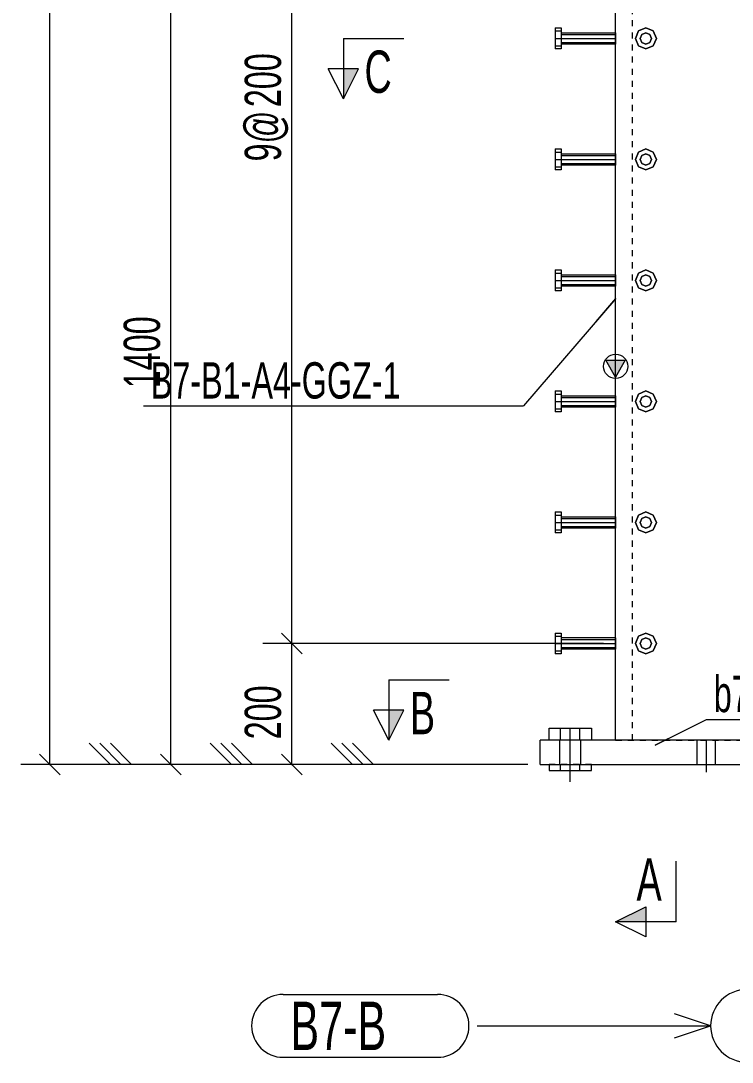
# Model space of a CAD drawing. Header units: millimetres. Extents: x 5 to 599, y 5 to 425.
# Drawn here: x 65.7 to 124.5, y 92.1 to 178.1 of the extents above; entities that cross this region are included whole.
import ezdxf

# ---------------------------------------------------------------- set-up
doc = ezdxf.new("R2010")
doc.units = ezdxf.units.MM
for name, pattern in [('XKITLINE00', [0]), ('XKITLINE02', [4, 2, -2]), ('XKITLINE04', [3, 0.5, -0.5, 0.5, -0.5, 0.5, -0.5])]:
    doc.linetypes.add(name, pattern=pattern)
for name, color, linetype, lineweight in [('$TD_AUDIT_GENERATED_(451C)', 3, 'Continuous', 0), ('Bolt', 7, 'Continuous', 0), ('GraphicObject', 6, 'Continuous', 0), ('Part', 2, 'Continuous', 0), ('PartMark', 3, 'Continuous', 0), ('S-GRID', 1, 'Continuous', 0), ('Section', 6, 'Continuous', 0), ('Z-DIMENSIONS', 1, 'Continuous', 0)]:
    doc.layers.add(name, color=color, linetype=linetype, lineweight=lineweight)
doc.styles.add('romsim', font='ARIAL.TTF')

# ---------------------------------------------------------------- blocks, each defined once
blk = doc.blocks.new('*A4')
at = {"layer": 'Section'}
blk.add_hatch(color=6, dxfattribs=at).paths.add_polyline_path([(117.322, 103.649), (114.822, 103.649), (117.322, 104.899)], flags=17)
at = {"layer": 'Section', "color": 6, "linetype": 'XKITLINE00', "lineweight": 0}
for p, q in [((119.822, 103.649), (119.822, 108.649)), ((114.822, 103.649), (117.322, 104.899)), ((117.322, 104.899), (117.322, 102.399)), ((117.322, 102.399), (114.822, 103.649)), ((119.822, 103.649), (114.822, 103.649))]:
    blk.add_line(p, q, dxfattribs=at)
at = {"layer": 'Section', "color": 6, "style": 'romsim', "width": 0.6375}
blk.add_text('A', height=3.5, dxfattribs=at).set_placement((116.549, 105.399))
blk = doc.blocks.new('*A14')
at = {"layer": 'Bolt', "color": 2, "linetype": 'XKITLINE00', "lineweight": 0}
for p, q in [((110.272, 116.149), (110.272, 116.649)), ((111.072, 115.214), (111.072, 116.649)), ((111.872, 116.149), (111.872, 116.649))]:
    blk.add_line(p, q, dxfattribs=at)
blk = doc.blocks.new('*A18')
at = {"layer": 'Bolt', "color": 2, "linetype": 'XKITLINE00', "lineweight": 0}
for p, q in [((110.272, 118.649), (110.272, 119.649)), ((111.072, 117.714), (111.072, 119.649)), ((111.872, 118.649), (111.872, 119.649))]:
    blk.add_line(p, q, dxfattribs=at)
blk = doc.blocks.new('*A21')
at = {"layer": 'Bolt', "color": 2, "linetype": 'XKITLINE00', "lineweight": 0}
for p, q in [((121.572, 116.649), (121.572, 118.649)), ((122.322, 116.024), (122.322, 118.649)), ((123.072, 116.649), (123.072, 118.649))]:
    blk.add_line(p, q, dxfattribs=at)
blk = doc.blocks.new('*A23')
at = {"layer": 'Bolt', "color": 2, "linetype": 'XKITLINE02', "lineweight": 0}
for p, q in [((110.197, 116.649), (110.197, 118.649)), ((111.072, 115.714), (111.072, 118.649)), ((111.947, 116.649), (111.947, 118.649)), ((152.697, 116.649), (152.697, 118.649)), ((153.572, 115.714), (153.572, 118.649)), ((154.447, 116.649), (154.447, 118.649))]:
    blk.add_line(p, q, dxfattribs=at)
blk = doc.blocks.new('*A24')
at = {"layer": 'Part'}
blk.add_hatch(color=4, dxfattribs=at).paths.add_polyline_path([(114.022, 150.049), (115.622, 150.049), (114.822, 148.649)], flags=17)
at = {"layer": 'Part', "color": 4, "linetype": 'XKITLINE00', "lineweight": 0}
for p, q in [((114.822, 118.649), (114.822, 301.149)), ((114.822, 148.649), (114.022, 150.049)), ((114.022, 150.049), (115.622, 150.049)), ((115.622, 150.049), (114.822, 148.649))]:
    blk.add_line(p, q, dxfattribs=at)
at = {"layer": 'Part', "color": 7, "linetype": 'XKITLINE04', "lineweight": 0}
for p, q in [((116.222, 118.649), (116.222, 301.149)), ((114.822, 118.649), (149.822, 118.649))]:
    blk.add_line(p, q, dxfattribs=at)
at = {"layer": 'Part', "color": 4, "linetype": 'XKITLINE00', "lineweight": 0}
blk.add_circle((114.822, 149.549), 1, dxfattribs=at)
blk = doc.blocks.new('*A40')
at = {"layer": 'Part', "color": 4, "linetype": 'XKITLINE00', "lineweight": 0}
for p, q in [((109.322, 116.649), (109.322, 116.149)), ((112.822, 116.149), (112.822, 116.649)), ((109.322, 116.149), (112.822, 116.149))]:
    blk.add_line(p, q, dxfattribs=at)
at = {"layer": 'Part', "color": 7, "linetype": 'XKITLINE04', "lineweight": 0}
blk.add_line((112.822, 116.649), (109.322, 116.649), dxfattribs=at)
blk = doc.blocks.new('*A44')
at = {"layer": 'Part', "color": 4, "linetype": 'XKITLINE00', "lineweight": 0}
for p, q in [((109.322, 118.649), (109.322, 119.649)), ((109.322, 119.649), (112.822, 119.649)), ((112.822, 119.649), (112.822, 118.649))]:
    blk.add_line(p, q, dxfattribs=at)
at = {"layer": 'Part', "color": 7, "linetype": 'XKITLINE04', "lineweight": 0}
blk.add_line((112.822, 118.649), (109.322, 118.649), dxfattribs=at)
blk = doc.blocks.new('*A46')
at = {"layer": 'Part', "color": 4, "linetype": 'XKITLINE00', "lineweight": 0}
for p, q in [((108.572, 116.649), (108.572, 118.649)), ((156.072, 118.649), (108.572, 118.649)), ((156.072, 116.649), (156.072, 118.649)), ((108.572, 116.649), (156.072, 116.649))]:
    blk.add_line(p, q, dxfattribs=at)
blk = doc.blocks.new('*A55')
at = {"layer": 'S-GRID', "color": 1, "linetype": 'XKITLINE00', "lineweight": 0}
for p, q in [((125.673, 98.052), (138.972, 98.052)), ((125.673, 92.052), (138.972, 92.052))]:
    blk.add_line(p, q, dxfattribs=at)
for centre, start, end in [((125.673, 95.052), 90, 270), ((138.972, 95.052), 270, 90)]:
    blk.add_arc(centre, 3, start, end, dxfattribs=at)
blk = doc.blocks.new('*A62')
at = {"layer": 'Section'}
for points in [[(93.572, 174.149), (92.322, 171.649), (92.322, 174.149)], [(172.322, 174.149), (172.322, 171.649), (171.072, 174.149)]]:
    blk.add_hatch(color=6, dxfattribs=at).paths.add_polyline_path(points, flags=17)
at = {"layer": 'Section', "color": 6, "linetype": 'XKITLINE00', "lineweight": 0}
for p, q in [((92.322, 176.649), (97.322, 176.649)), ((92.322, 176.649), (92.322, 171.649)), ((172.322, 176.649), (167.322, 176.649)), ((172.322, 176.649), (172.322, 171.649)), ((92.322, 171.649), (91.072, 174.149)), ((93.572, 174.149), (91.072, 174.149)), ((92.322, 171.649), (93.572, 174.149)), ((171.072, 174.149), (173.572, 174.149)), ((172.322, 171.649), (171.072, 174.149)), ((173.572, 174.149), (172.322, 171.649))]:
    blk.add_line(p, q, dxfattribs=at)
at = {"layer": 'Section', "color": 6, "style": 'romsim', "width": 0.6375}
for p in [(94.072, 172.149), (168.186, 172.149)]:
    blk.add_text('C', height=3.5, dxfattribs=at).set_placement(p)
blk = doc.blocks.new('*A63')
at = {"layer": 'Section'}
for points in [[(97.322, 121.149), (96.072, 118.649), (96.072, 121.149)], [(168.572, 121.149), (168.572, 118.649), (167.322, 121.149)]]:
    blk.add_hatch(color=6, dxfattribs=at).paths.add_polyline_path(points, flags=17)
at = {"layer": 'Section', "color": 6, "linetype": 'XKITLINE00', "lineweight": 0}
for p, q in [((96.072, 123.649), (101.072, 123.649)), ((96.072, 123.649), (96.072, 118.649)), ((168.572, 123.649), (163.572, 123.649)), ((168.572, 123.649), (168.572, 118.649)), ((96.072, 118.649), (94.822, 121.149)), ((97.322, 121.149), (94.822, 121.149)), ((96.072, 118.649), (97.322, 121.149)), ((167.322, 121.149), (169.822, 121.149)), ((168.572, 118.649), (167.322, 121.149)), ((169.822, 121.149), (168.572, 118.649))]:
    blk.add_line(p, q, dxfattribs=at)
at = {"layer": 'Section', "color": 6, "style": 'romsim', "width": 0.6375}
for p in [(97.822, 119.149), (164.322, 119.149)]:
    blk.add_text('B', height=3.5, dxfattribs=at).set_placement(p)
blk = doc.blocks.new('*A68')
at = {"layer": 'Bolt', "color": 2, "linetype": 'XKITLINE02', "lineweight": 0}
for p, q in [((116.71, 177.262), (117.322, 177.515)), ((117.322, 177.515), (117.934, 177.262)), ((116.456, 176.649), (116.71, 177.262)), ((116.71, 176.037), (116.456, 176.649)), ((116.847, 176.649), (116.986, 176.985)), ((116.986, 176.313), (116.847, 176.649)), ((116.986, 176.985), (117.322, 177.124)), ((117.322, 177.124), (117.658, 176.985)), ((117.658, 176.985), (117.797, 176.649)), ((117.797, 176.649), (117.658, 176.313)), ((117.934, 177.262), (118.188, 176.649)), ((118.188, 176.649), (117.934, 176.037)), ((117.322, 175.783), (116.71, 176.037)), ((117.322, 176.174), (116.986, 176.313)), ((117.658, 176.313), (117.322, 176.174)), ((117.934, 176.037), (117.322, 175.783)), ((116.456, 166.649), (116.71, 167.262)), ((116.71, 167.262), (117.322, 167.515)), ((116.847, 166.649), (116.986, 166.985)), ((116.986, 166.985), (117.322, 167.124)), ((117.322, 167.515), (117.934, 167.262)), ((117.322, 167.124), (117.658, 166.985)), ((117.658, 166.985), (117.797, 166.649)), ((117.934, 167.262), (118.188, 166.649)), ((116.71, 166.037), (116.456, 166.649)), ((116.986, 166.313), (116.847, 166.649)), ((117.322, 166.174), (116.986, 166.313)), ((117.658, 166.313), (117.322, 166.174)), ((117.797, 166.649), (117.658, 166.313)), ((118.188, 166.649), (117.934, 166.037)), ((117.322, 165.783), (116.71, 166.037)), ((117.934, 166.037), (117.322, 165.783)), ((116.71, 157.262), (117.322, 157.515)), ((117.322, 157.515), (117.934, 157.262)), ((116.456, 156.649), (116.71, 157.262)), ((116.71, 156.037), (116.456, 156.649)), ((116.847, 156.649), (116.986, 156.985)), ((116.986, 156.313), (116.847, 156.649)), ((116.986, 156.985), (117.322, 157.124)), ((117.322, 157.124), (117.658, 156.985)), ((117.658, 156.985), (117.797, 156.649)), ((117.797, 156.649), (117.658, 156.313)), ((117.934, 157.262), (118.188, 156.649)), ((118.188, 156.649), (117.934, 156.037)), ((117.322, 155.783), (116.71, 156.037)), ((117.322, 156.174), (116.986, 156.313)), ((117.658, 156.313), (117.322, 156.174)), ((117.934, 156.037), (117.322, 155.783)), ((116.456, 146.649), (116.71, 147.262)), ((116.71, 147.262), (117.322, 147.515)), ((117.322, 147.515), (117.934, 147.262)), ((117.934, 147.262), (118.188, 146.649)), ((116.71, 146.037), (116.456, 146.649)), ((116.847, 146.649), (116.986, 146.985)), ((116.986, 146.313), (116.847, 146.649)), ((116.986, 146.985), (117.322, 147.124)), ((117.322, 146.174), (116.986, 146.313)), ((117.322, 147.124), (117.658, 146.985)), ((117.658, 146.313), (117.322, 146.174)), ((117.658, 146.985), (117.797, 146.649)), ((117.797, 146.649), (117.658, 146.313)), ((118.188, 146.649), (117.934, 146.037)), ((117.322, 145.783), (116.71, 146.037)), ((117.934, 146.037), (117.322, 145.783)), ((116.456, 136.649), (116.71, 137.262)), ((116.71, 137.262), (117.322, 137.515)), ((116.847, 136.649), (116.986, 136.985)), ((116.986, 136.985), (117.322, 137.124)), ((117.322, 137.515), (117.934, 137.262)), ((117.322, 137.124), (117.658, 136.985)), ((117.658, 136.985), (117.797, 136.649)), ((117.934, 137.262), (118.188, 136.649)), ((116.71, 136.037), (116.456, 136.649)), ((117.322, 135.783), (116.71, 136.037)), ((116.986, 136.313), (116.847, 136.649)), ((117.322, 136.174), (116.986, 136.313)), ((117.658, 136.313), (117.322, 136.174)), ((117.934, 136.037), (117.322, 135.783)), ((117.797, 136.649), (117.658, 136.313)), ((118.188, 136.649), (117.934, 136.037)), ((116.71, 127.262), (117.322, 127.515)), ((117.322, 127.515), (117.934, 127.262)), ((116.456, 126.649), (116.71, 127.262)), ((116.71, 126.037), (116.456, 126.649)), ((116.847, 126.649), (116.986, 126.985)), ((116.986, 126.313), (116.847, 126.649)), ((116.986, 126.985), (117.322, 127.124)), ((117.322, 127.124), (117.658, 126.985)), ((117.658, 126.985), (117.797, 126.649)), ((117.797, 126.649), (117.658, 126.313)), ((117.934, 127.262), (118.188, 126.649)), ((118.188, 126.649), (117.934, 126.037)), ((117.322, 125.783), (116.71, 126.037)), ((117.322, 126.174), (116.986, 126.313)), ((117.658, 126.313), (117.322, 126.174)), ((117.934, 126.037), (117.322, 125.783))]:
    blk.add_line(p, q, dxfattribs=at)
blk = doc.blocks.new('*A69')
at = {"layer": 'Bolt', "color": 2, "linetype": 'XKITLINE00', "lineweight": 0}
for p, q in [((117.322, 177.515), (116.71, 177.262)), ((117.934, 177.262), (117.322, 177.515)), ((116.71, 177.262), (116.456, 176.649)), ((116.456, 176.649), (116.71, 176.037)), ((116.986, 176.985), (116.847, 176.649)), ((116.847, 176.649), (116.986, 176.313)), ((117.322, 177.124), (116.986, 176.985)), ((117.658, 176.985), (117.322, 177.124)), ((117.797, 176.649), (117.658, 176.985)), ((117.658, 176.313), (117.797, 176.649)), ((118.188, 176.649), (117.934, 177.262)), ((117.934, 176.037), (118.188, 176.649)), ((116.71, 176.037), (117.322, 175.783)), ((116.986, 176.313), (117.322, 176.174)), ((117.322, 176.174), (117.658, 176.313)), ((117.322, 175.783), (117.934, 176.037)), ((116.71, 167.262), (116.456, 166.649)), ((117.322, 167.515), (116.71, 167.262)), ((116.986, 166.985), (116.847, 166.649)), ((117.322, 167.124), (116.986, 166.985)), ((117.934, 167.262), (117.322, 167.515)), ((117.658, 166.985), (117.322, 167.124)), ((117.797, 166.649), (117.658, 166.985)), ((118.188, 166.649), (117.934, 167.262)), ((116.456, 166.649), (116.71, 166.037)), ((116.847, 166.649), (116.986, 166.313)), ((116.986, 166.313), (117.322, 166.174)), ((117.322, 166.174), (117.658, 166.313)), ((117.658, 166.313), (117.797, 166.649)), ((117.934, 166.037), (118.188, 166.649)), ((116.71, 166.037), (117.322, 165.783)), ((117.322, 165.783), (117.934, 166.037)), ((117.322, 157.515), (116.71, 157.262)), ((117.934, 157.262), (117.322, 157.515)), ((116.71, 157.262), (116.456, 156.649)), ((116.456, 156.649), (116.71, 156.037)), ((116.986, 156.985), (116.847, 156.649)), ((116.847, 156.649), (116.986, 156.313)), ((117.322, 157.124), (116.986, 156.985)), ((117.658, 156.985), (117.322, 157.124)), ((117.797, 156.649), (117.658, 156.985)), ((117.658, 156.313), (117.797, 156.649)), ((118.188, 156.649), (117.934, 157.262)), ((117.934, 156.037), (118.188, 156.649)), ((116.71, 156.037), (117.322, 155.783)), ((116.986, 156.313), (117.322, 156.174)), ((117.322, 156.174), (117.658, 156.313)), ((117.322, 155.783), (117.934, 156.037)), ((116.71, 147.262), (116.456, 146.649)), ((117.322, 147.515), (116.71, 147.262)), ((117.934, 147.262), (117.322, 147.515)), ((118.188, 146.649), (117.934, 147.262)), ((116.456, 146.649), (116.71, 146.037)), ((116.986, 146.985), (116.847, 146.649)), ((116.847, 146.649), (116.986, 146.313)), ((117.322, 147.124), (116.986, 146.985)), ((116.986, 146.313), (117.322, 146.174)), ((117.658, 146.985), (117.322, 147.124)), ((117.322, 146.174), (117.658, 146.313)), ((117.797, 146.649), (117.658, 146.985)), ((117.658, 146.313), (117.797, 146.649)), ((117.934, 146.037), (118.188, 146.649)), ((116.71, 146.037), (117.322, 145.783)), ((117.322, 145.783), (117.934, 146.037)), ((116.71, 137.262), (116.456, 136.649)), ((117.322, 137.515), (116.71, 137.262)), ((116.986, 136.985), (116.847, 136.649)), ((117.322, 137.124), (116.986, 136.985)), ((117.934, 137.262), (117.322, 137.515)), ((117.658, 136.985), (117.322, 137.124)), ((117.797, 136.649), (117.658, 136.985)), ((118.188, 136.649), (117.934, 137.262)), ((116.456, 136.649), (116.71, 136.037)), ((116.71, 136.037), (117.322, 135.783)), ((116.847, 136.649), (116.986, 136.313)), ((116.986, 136.313), (117.322, 136.174)), ((117.322, 136.174), (117.658, 136.313)), ((117.322, 135.783), (117.934, 136.037)), ((117.658, 136.313), (117.797, 136.649)), ((117.934, 136.037), (118.188, 136.649)), ((117.322, 127.515), (116.71, 127.262)), ((117.934, 127.262), (117.322, 127.515)), ((116.71, 127.262), (116.456, 126.649)), ((116.456, 126.649), (116.71, 126.037)), ((116.986, 126.985), (116.847, 126.649)), ((116.847, 126.649), (116.986, 126.313)), ((117.322, 127.124), (116.986, 126.985)), ((117.658, 126.985), (117.322, 127.124)), ((117.797, 126.649), (117.658, 126.985)), ((117.658, 126.313), (117.797, 126.649)), ((118.188, 126.649), (117.934, 127.262)), ((117.934, 126.037), (118.188, 126.649)), ((116.71, 126.037), (117.322, 125.783)), ((116.986, 126.313), (117.322, 126.174)), ((117.322, 126.174), (117.658, 126.313)), ((117.322, 125.783), (117.934, 126.037))]:
    blk.add_line(p, q, dxfattribs=at)
blk = doc.blocks.new('*A71')
at = {"layer": 'Bolt', "color": 2, "linetype": 'XKITLINE00', "lineweight": 0}
for p, q in [((109.822, 177.515), (109.822, 175.783)), ((109.822, 177.515), (110.322, 177.515)), ((110.322, 177.515), (110.322, 175.783)), ((109.822, 177.262), (110.322, 177.262)), ((109.822, 176.649), (114.822, 176.649)), ((110.322, 177.124), (114.822, 177.124)), ((110.322, 176.985), (114.822, 176.985)), ((109.822, 176.037), (110.322, 176.037)), ((110.322, 175.783), (109.822, 175.783)), ((110.322, 176.313), (114.822, 176.313)), ((114.822, 176.174), (110.322, 176.174)), ((109.822, 167.515), (109.822, 165.783)), ((109.822, 167.515), (110.322, 167.515)), ((109.822, 167.262), (110.322, 167.262)), ((110.322, 167.515), (110.322, 165.783)), ((110.322, 167.124), (114.822, 167.124)), ((110.322, 166.985), (114.822, 166.985)), ((109.822, 166.649), (114.822, 166.649)), ((110.322, 166.313), (114.822, 166.313)), ((114.822, 166.174), (110.322, 166.174)), ((109.822, 166.037), (110.322, 166.037)), ((110.322, 165.783), (109.822, 165.783)), ((109.822, 157.515), (109.822, 155.783)), ((109.822, 157.515), (110.322, 157.515)), ((110.322, 157.515), (110.322, 155.783)), ((109.822, 157.262), (110.322, 157.262)), ((109.822, 156.649), (114.822, 156.649)), ((110.322, 157.124), (114.822, 157.124)), ((110.322, 156.985), (114.822, 156.985)), ((109.822, 156.037), (110.322, 156.037)), ((110.322, 155.783), (109.822, 155.783)), ((110.322, 156.313), (114.822, 156.313)), ((114.822, 156.174), (110.322, 156.174)), ((109.822, 147.515), (109.822, 145.783)), ((109.822, 147.515), (110.322, 147.515)), ((109.822, 147.262), (110.322, 147.262)), ((110.322, 147.515), (110.322, 145.783)), ((109.822, 146.649), (114.822, 146.649)), ((110.322, 147.124), (114.822, 147.124)), ((110.322, 146.985), (114.822, 146.985)), ((110.322, 146.313), (114.822, 146.313)), ((109.822, 146.037), (110.322, 146.037)), ((110.322, 145.783), (109.822, 145.783)), ((114.822, 146.174), (110.322, 146.174)), ((109.822, 137.515), (109.822, 135.783)), ((109.822, 137.515), (110.322, 137.515)), ((109.822, 137.262), (110.322, 137.262)), ((110.322, 137.515), (110.322, 135.783)), ((110.322, 137.124), (114.822, 137.124)), ((110.322, 136.985), (114.822, 136.985)), ((109.822, 136.649), (114.822, 136.649)), ((109.822, 136.037), (110.322, 136.037)), ((110.322, 136.313), (114.822, 136.313)), ((114.822, 136.174), (110.322, 136.174)), ((110.322, 135.783), (109.822, 135.783)), ((109.822, 127.515), (109.822, 125.783)), ((109.822, 127.515), (110.322, 127.515)), ((110.322, 127.515), (110.322, 125.783)), ((109.822, 127.262), (110.322, 127.262)), ((109.822, 126.649), (114.822, 126.649)), ((114.822, 127.124), (110.322, 127.124)), ((110.322, 126.985), (114.822, 126.985)), ((109.822, 126.037), (110.322, 126.037)), ((110.322, 125.783), (109.822, 125.783)), ((110.322, 126.313), (114.822, 126.313)), ((114.822, 126.174), (110.322, 126.174))]:
    blk.add_line(p, q, dxfattribs=at)
at = {"layer": 'Bolt', "color": 2, "linetype": 'XKITLINE02', "lineweight": 0}
for p, q in [((114.822, 177.124), (114.822, 176.174)), ((114.822, 167.124), (114.822, 166.174)), ((114.822, 157.124), (114.822, 156.174)), ((114.822, 147.124), (114.822, 146.174)), ((114.822, 137.124), (114.822, 136.174)), ((114.822, 127.124), (114.822, 126.174))]:
    blk.add_line(p, q, dxfattribs=at)
blk = doc.blocks.new('*A247')
at = {"layer": 'GraphicObject', "color": 1, "linetype": 'XKITLINE00', "lineweight": 0}
for p, q in [((122.673, 95.052), (119.673, 96.052)), ((103.374, 95.052), (122.673, 95.052)), ((119.673, 94.052), (122.673, 95.052))]:
    blk.add_line(p, q, dxfattribs=at)
blk = doc.blocks.new('*A249')
at = {"layer": 'Z-DIMENSIONS', "color": 3, "linetype": 'XKITLINE00', "lineweight": 0}
for p, q in [((68.072, 116.649), (68.072, 301.149)), ((67.224, 117.498), (68.921, 115.801)), ((107.572, 116.649), (65.672, 116.649))]:
    blk.add_line(p, q, dxfattribs=at)
at = {"layer": 'Z-DIMENSIONS', "color": 7, "linetype": 'XKITLINE00', "lineweight": 0}
for p, q in [((73.072, 116.649), (71.322, 118.399)), ((73.947, 116.649), (72.197, 118.399)), ((74.822, 116.649), (73.072, 118.399)), ((74.822, 116.649), (71.322, 116.649))]:
    blk.add_line(p, q, dxfattribs=at)
at = {"layer": 'Z-DIMENSIONS', "color": 7}
blk.add_point((68.072, 116.649), dxfattribs=at)
blk = doc.blocks.new('*A250')
at = {"layer": 'Z-DIMENSIONS', "color": 3, "linetype": 'XKITLINE00', "lineweight": 0}
for p, q in [((77.224, 187.473), (78.921, 185.776)), ((123.372, 186.624), (75.672, 186.624)), ((78.072, 116.649), (78.072, 186.624)), ((77.224, 117.498), (78.921, 115.801)), ((107.572, 116.649), (75.672, 116.649))]:
    blk.add_line(p, q, dxfattribs=at)
at = {"layer": 'Z-DIMENSIONS', "color": 7, "linetype": 'XKITLINE00', "lineweight": 0}
for p, q in [((83.072, 116.649), (81.322, 118.399)), ((83.947, 116.649), (82.197, 118.399)), ((84.822, 116.649), (83.072, 118.399)), ((84.822, 116.649), (81.322, 116.649))]:
    blk.add_line(p, q, dxfattribs=at)
at = {"layer": 'Z-DIMENSIONS', "color": 7}
for p in [(78.072, 186.624), (78.072, 116.649)]:
    blk.add_point(p, dxfattribs=at)
at = {"layer": 'Z-DIMENSIONS', "color": 7, "style": 'romsim', "width": 0.6375}
blk.add_text('1400', height=3, rotation=90.00021, dxfattribs=at).set_placement((77.172, 147.741))
blk = doc.blocks.new('*A251')
at = {"layer": 'Z-DIMENSIONS', "color": 3, "linetype": 'XKITLINE00', "lineweight": 0}
for p, q in [((87.224, 127.498), (88.921, 125.801)), ((113.822, 126.649), (85.672, 126.649)), ((88.072, 116.649), (88.072, 126.649)), ((87.224, 117.498), (88.921, 115.801)), ((107.572, 116.649), (85.672, 116.649))]:
    blk.add_line(p, q, dxfattribs=at)
at = {"layer": 'Z-DIMENSIONS', "color": 7, "linetype": 'XKITLINE00', "lineweight": 0}
for p, q in [((93.072, 116.649), (91.322, 118.399)), ((93.947, 116.649), (92.197, 118.399)), ((94.822, 116.649), (93.072, 118.399)), ((94.822, 116.649), (91.322, 116.649))]:
    blk.add_line(p, q, dxfattribs=at)
at = {"layer": 'Z-DIMENSIONS', "color": 7}
for p in [(88.072, 126.649), (88.072, 116.649)]:
    blk.add_point(p, dxfattribs=at)
at = {"layer": 'Z-DIMENSIONS', "color": 7, "style": 'romsim', "width": 0.6375}
blk.add_text('200', height=3, rotation=90.00021, dxfattribs=at).set_placement((87.172, 118.727))
blk = doc.blocks.new('*A252')
at = {"layer": '$TD_AUDIT_GENERATED_(451C)', "color": 1, "linetype": 'XKITLINE00', "lineweight": 0}
for p, q in [((87.346, 97.652), (100.104, 97.652)), ((87.346, 92.452), (100.104, 92.452))]:
    blk.add_line(p, q, dxfattribs=at)
for centre, start, end in [((87.346, 95.052), 90, 270), ((100.104, 95.052), 270, 90)]:
    blk.add_arc(centre, 2.6, start, end, dxfattribs=at)
at = {"layer": '$TD_AUDIT_GENERATED_(451C)', "color": 1, "style": 'romsim', "width": 0.6375}
blk.add_text('B7-B', height=4, dxfattribs=at).set_placement((87.946, 93.052))
blk = doc.blocks.new('*A254')
at = {"layer": 'Z-DIMENSIONS', "color": 3, "linetype": 'XKITLINE00', "lineweight": 0}
blk.add_line((88.072, 166.649), (88.072, 176.649), dxfattribs=at)
blk = doc.blocks.new('*A255')
at = {"layer": 'Z-DIMENSIONS', "color": 3, "linetype": 'XKITLINE00', "lineweight": 0}
blk.add_line((88.072, 176.649), (88.072, 186.649), dxfattribs=at)
blk = doc.blocks.new('*A263')
at = {"layer": 'PartMark', "color": 7, "linetype": 'XKITLINE00', "lineweight": 0}
for p, q in [((114.847, 155.164), (107.208, 146.289)), ((113.216, 153.269), (114.847, 155.164)), ((75.813, 146.289), (107.208, 146.289))]:
    blk.add_line(p, q, dxfattribs=at)
at = {"layer": 'PartMark', "color": 7, "style": 'romsim', "width": 0.6375}
blk.add_text('B7-B1-A4-GGZ-1', height=3, dxfattribs=at).set_placement((76.413, 146.889))
blk = doc.blocks.new('*A268')
at = {"layer": 'PartMark', "color": 7, "linetype": 'XKITLINE00', "lineweight": 0}
for p, q in [((118.087, 118.235), (122.329, 120.377)), ((122.329, 120.377), (138.335, 120.377)), ((120.318, 119.362), (118.087, 118.235))]:
    blk.add_line(p, q, dxfattribs=at)
at = {"layer": 'PartMark', "color": 7, "style": 'romsim', "width": 0.6375}
blk.add_text('b7-b-24', height=3, dxfattribs=at).set_placement((122.929, 120.977))
blk = doc.blocks.new('*A272')
at = {"layer": 'Z-DIMENSIONS', "color": 3, "linetype": 'XKITLINE00', "lineweight": 0}
for p, q in [((88.072, 126.649), (88.072, 136.649)), ((87.224, 127.498), (88.921, 125.801)), ((113.822, 126.649), (85.672, 126.649))]:
    blk.add_line(p, q, dxfattribs=at)
at = {"layer": 'Z-DIMENSIONS', "color": 7}
blk.add_point((88.072, 126.649), dxfattribs=at)
at = {"layer": 'Z-DIMENSIONS', "color": 7, "style": 'romsim', "width": 0.6375}
for s, p in [('200', (87.172, 170.968)), ('9@', (87.172, 166.487))]:
    blk.add_text(s, height=3, rotation=90.00021, dxfattribs=at).set_placement(p)
blk = doc.blocks.new('*A273')
at = {"layer": 'Z-DIMENSIONS', "color": 3, "linetype": 'XKITLINE00', "lineweight": 0}
blk.add_line((88.072, 136.649), (88.072, 146.649), dxfattribs=at)
blk = doc.blocks.new('*A274')
at = {"layer": 'Z-DIMENSIONS', "color": 3, "linetype": 'XKITLINE00', "lineweight": 0}
blk.add_line((88.072, 146.649), (88.072, 156.649), dxfattribs=at)
blk = doc.blocks.new('*A275')
at = {"layer": 'Z-DIMENSIONS', "color": 3, "linetype": 'XKITLINE00', "lineweight": 0}
blk.add_line((88.072, 156.649), (88.072, 166.649), dxfattribs=at)

msp = doc.modelspace()

# ---------------------------------------------------------------- block references
at = {"lineweight": 0}
for name in ['*A4', '*A71', '*A68', '*A69', '*A255', '*A254', '*A62', '*A272', '*A275', '*A274', '*A273', '*A63', '*A44', '*A18', '*A46', '*A23', '*A21', '*A40', '*A14', '*A252', '*A55']:
    msp.add_blockref(name, (0, 0), dxfattribs=at)
at = {"layer": 'GraphicObject', "lineweight": 0}
msp.add_blockref('*A247', (0, 0), dxfattribs=at)
at = {"layer": 'Part', "lineweight": 0}
msp.add_blockref('*A24', (0, 0), dxfattribs=at)
at = {"layer": 'PartMark', "lineweight": 0}
for name in ['*A263', '*A268']:
    msp.add_blockref(name, (0, 0), dxfattribs=at)
at = {"layer": 'Z-DIMENSIONS', "lineweight": 0}
for name in ['*A249', '*A250', '*A251']:
    msp.add_blockref(name, (0, 0), dxfattribs=at)

doc.saveas('drawing.dxf')
